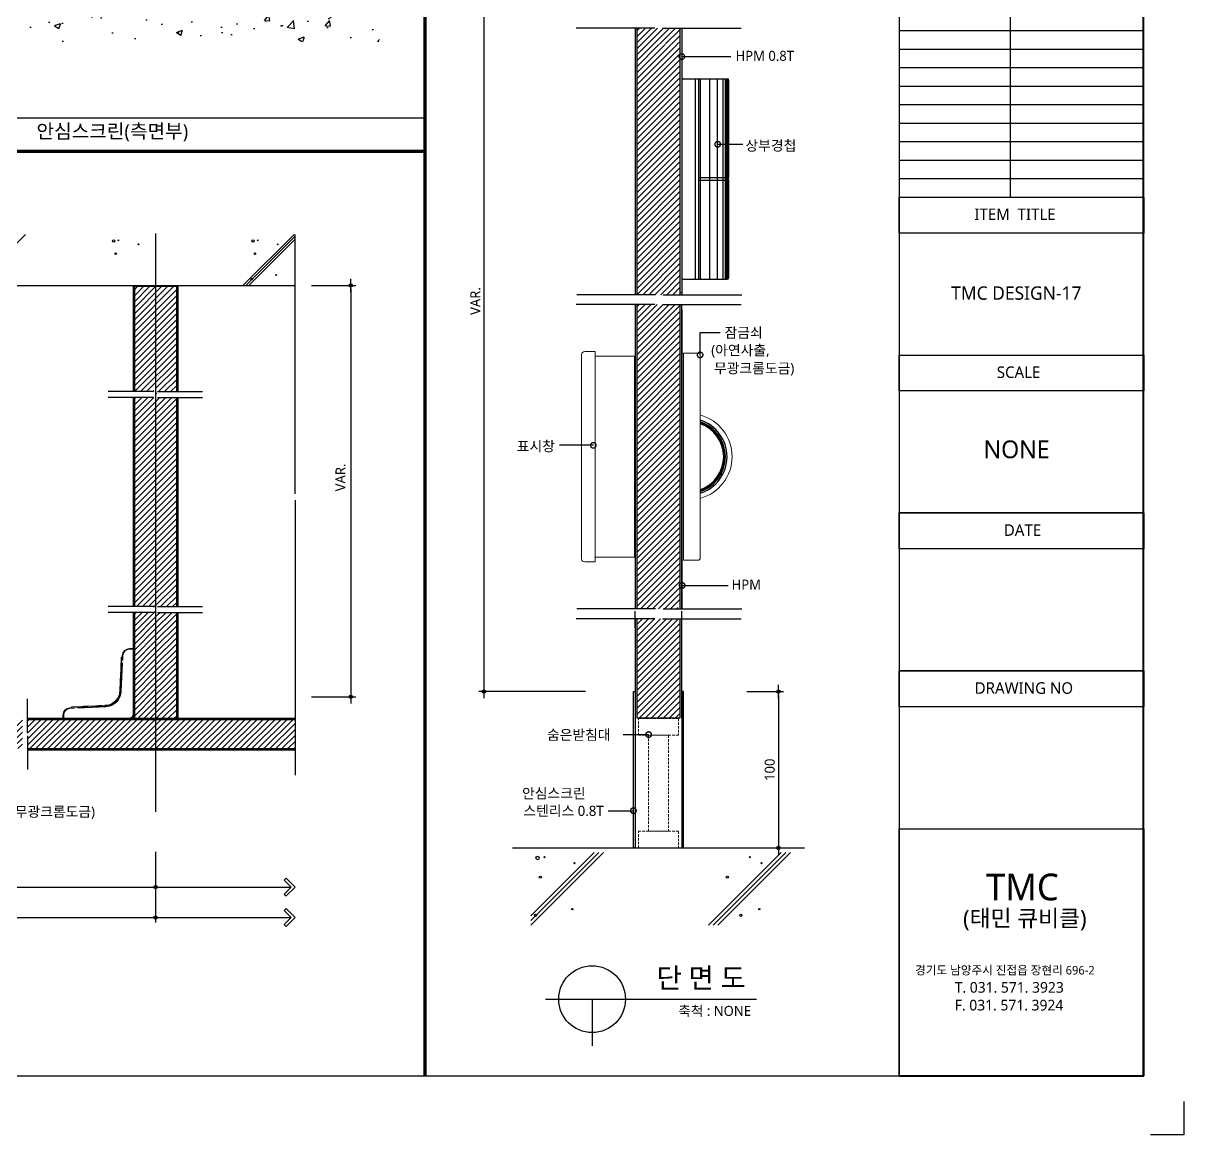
# Model space of a CAD drawing. Extents: x -256 to 8104, y -176 to 5714.
# Drawn here: x 4629 to 8104, y -176 to 3153 of the extents above; entities that cross this region are included whole.
import ezdxf
from ezdxf.enums import TextEntityAlignment as Align

# ---------------------------------------------------------------- set-up
doc = ezdxf.new("R2010")
doc.units = 0
doc.header["$LTSCALE"] = 30
doc.linetypes.add('CEN', pattern=[62, 60, -1, 0, -1])
doc.linetypes.add('HIDDEN', pattern=[0.375, 0.25, -0.125])
doc.layers.get('0').update_dxf_attribs({"linetype": 'CONTINUOUS'})
doc.layers.get('DEFPOINTS').update_dxf_attribs({"linetype": 'CONTINUOUS'})
for name, color, linetype in [('C', 2, 'CONTINUOUS'), ('curior-0Line', 252, 'CONTINUOUS'), ('DIM', 7, 'CONTINUOUS'), ('HAT', 8, 'CONTINUOUS'), ('HID', 9, 'HIDDEN'), ('TIT', 3, 'CONTINUOUS'), ('경첩', 4, 'CONTINUOUS'), ('문자', 3, 'CONTINUOUS'), ('부자재', 4, 'CONTINUOUS'), ('잠금쇠(회전형)', 4, 'CONTINUOUS'), ('중심선', 1, 'CEN'), ('치수', 1, 'CONTINUOUS'), ('판넬', 2, 'CONTINUOUS'), ('해치', 8, 'CONTINUOUS')]:
    doc.layers.add(name, color=color, linetype=linetype)
doc.styles.add('돋움', font='malgun.ttf')
doc.dimstyles.new('10', dxfattribs={"dimscale": 10, "dimtxt": 3, "dimasz": 1, "dimexe": 1.5, "dimexo": 2, "dimgap": 1, "dimtad": 1, "dimdec": 0, "dimlunit": 6, "dimtxsty": '돋움', "dimblk": 'DIMDOT', "dimcen": -1, "dimdle": 1.5, "dimclrt": 3, "dimazin": 3, "dimtfac": 1, "dimtdec": 0, "dimtix": 1, "dimtmove": 2, "dimatfit": 3, "dimldrblk": 'DIMDOT', "dimarcsym": 0})
pattern_1 = [(45, (159867.086, -48.667), (-8.980256, 8.980256), [])]
pattern_2 = [(45, (159806.501, 43.407), (-8.980256, 8.980256), [])]

# ---------------------------------------------------------------- blocks, each defined once
blk = doc.blocks.new('DIMDOT')
at = {"linetype": 'Continuous'}
blk.add_line((-2, 0), (2, 0), dxfattribs=at)
for radius in [0.5, 0.25]:
    blk.add_circle((0, 0), radius, dxfattribs=at)
blk = doc.blocks.new('*D466')
at = {"layer": 'DEFPOINTS', "color": 0}
for p in [(174520.9, 3617.4), (174196.8, 1278.5), (174520.9, 1278.5)]:
    blk.add_point(p, dxfattribs=at)
at = {"layer": 'DIM', "color": 0, "lineweight": -2, "ltscale": 10}
for p, q in [((174500.9, 3617.4), (174181.8, 3617.4)), ((174196.8, 3607.4), (174196.8, 1288.5)), ((174500.9, 1278.5), (174181.8, 1278.5))]:
    blk.add_line(p, q, dxfattribs=at)
at = {"layer": 'DIM', "color": 0, "lineweight": -2, "xscale": 10, "yscale": 10, "zscale": 10}
for p, rotation in [((174196.8, 3617.4), 90), ((174196.8, 1278.5), 270)]:
    blk.add_blockref('DIMDOT', p, dxfattribs=dict(at, rotation=rotation))
at = {"layer": 'DIM', "color": 3, "insert": (174171.6, 2448), "char_height": 30, "attachment_point": 5, "rotation": 90, "style": '돋움'}
blk.add_mtext('VAR.', dxfattribs=at)
blk = doc.blocks.new('A$C13EB2441')
for p, q in [((0.837, 7.375), (0.837, 14.115)), ((0.837, 6.74), (0.837, 0))]:
    blk.add_line(p, q)
blk = doc.blocks.new('_DOTSMALL')
at = {"color": 0, "linetype": 'ByBlock', "const_width": 0.5}
blk.add_lwpolyline([(-0.0625, 0, 1), (0.0625, 0, 1)], format="xyb", close=True, dxfattribs=at)
blk = doc.blocks.new('A$C63EC304E')
at = {"layer": '치수', "color": 1, "xscale": 2.5, "yscale": 2.5, "zscale": 2.5, "rotation": 234.3098741996962}
blk.add_blockref('_DOTSMALL', (0.31, 0.31), dxfattribs=at)
blk = doc.blocks.new('A$C2BC9653E')
at = {"layer": '치수', "xscale": 0.3333333333333333, "yscale": 0.3333333333333333, "zscale": 0.3333333333333333}
blk.add_blockref('A$C63EC304E', (0, 0), dxfattribs=at)
blk = doc.blocks.new('A$C7FC71301')
at = {"layer": '치수', "rotation": 180}
blk.add_blockref('A$C2BC9653E', (0.208, 0.208), dxfattribs=at)
blk = doc.blocks.new('A$C4A20372B')
at = {"layer": '치수'}
blk.add_blockref('A$C7FC71301', (0, 0), dxfattribs=at)
blk = doc.blocks.new('A$C566469F5')
at = {"layer": '치수'}
blk.add_blockref('A$C4A20372B', (0, 0), dxfattribs=at)
blk = doc.blocks.new('A$C7E317CD4')
at = {"layer": '해치', "xscale": 2, "yscale": 2, "zscale": 2}
blk.add_blockref('A$C566469F5', (0, 0), dxfattribs=at)
blk = doc.blocks.new('A$C601D7F27')
at = {"layer": '치수'}
blk.add_blockref('A$C7E317CD4', (0, 0), dxfattribs=at)
blk = doc.blocks.new('A$C38802C08')
at = {"layer": '치수'}
blk.add_blockref('A$C601D7F27', (0, 0), dxfattribs=at)
blk = doc.blocks.new('*D467')
at = {"layer": 'DEFPOINTS', "color": 0}
for p in [(174964.4, 1278.5), (174964.4, 810.2), (175078.7, 810.2)]:
    blk.add_point(p, dxfattribs=at)
at = {"layer": 'DIM', "color": 0, "lineweight": -2, "ltscale": 10}
for p, q in [((174984.4, 1278.5), (175093.7, 1278.5)), ((175078.7, 1268.5), (175078.7, 820.2)), ((174984.4, 810.2), (175093.7, 810.2))]:
    blk.add_line(p, q, dxfattribs=at)
at = {"layer": 'DIM', "color": 0, "lineweight": -2, "xscale": 10, "yscale": 10, "zscale": 10}
for p, rotation in [((175078.7, 1278.5), 90), ((175078.7, 810.2), 270)]:
    blk.add_blockref('DIMDOT', p, dxfattribs=dict(at, rotation=rotation))
at = {"layer": 'DIM', "color": 3, "insert": (175053.1, 1044.4), "char_height": 30, "attachment_point": 5, "rotation": 90, "style": '돋움'}
blk.add_mtext('100', dxfattribs=at)
blk = doc.blocks.new('*D472')
at = {"layer": 'DEFPOINTS', "color": 0}
for p in [(168459.9, 818.9), (173213.8, 818.9), (173213.8, 601.8)]:
    blk.add_point(p, dxfattribs=at)
at = {"layer": 'DIM', "color": 0, "lineweight": -2, "ltscale": 10}
for p, q in [((168459.9, 798.9), (168459.9, 586.8)), ((173213.8, 798.9), (173213.8, 586.8)), ((168469.9, 601.8), (173203.8, 601.8))]:
    blk.add_line(p, q, dxfattribs=at)
at = {"layer": 'DIM', "color": 0, "lineweight": -2, "xscale": 10, "yscale": 10, "zscale": 10, "rotation": 180}
blk.add_blockref('DIMDOT', (168459.9, 601.8), dxfattribs=at)
at = {"layer": 'DIM', "color": 0, "lineweight": -2, "xscale": 10, "yscale": 10, "zscale": 10}
blk.add_blockref('DIMDOT', (173213.8, 601.8), dxfattribs=at)
at = {"layer": 'DIM', "color": 3, "insert": (170836.9, 631.4), "char_height": 30, "attachment_point": 5, "style": '돋움'}
blk.add_mtext('설계치수', dxfattribs=at)
blk = doc.blocks.new('*D473')
at = {"layer": 'DEFPOINTS', "color": 0}
for p in [(172063, 818.9), (173213.8, 818.9), (173213.8, 693.2)]:
    blk.add_point(p, dxfattribs=at)
at = {"layer": 'DIM', "color": 0, "lineweight": -2, "ltscale": 10}
for p, q in [((172063, 798.9), (172063, 678.2)), ((173213.8, 798.9), (173213.8, 678.2)), ((172073, 693.2), (173203.8, 693.2))]:
    blk.add_line(p, q, dxfattribs=at)
at = {"layer": 'DIM', "color": 0, "lineweight": -2, "xscale": 10, "yscale": 10, "zscale": 10, "rotation": 180}
blk.add_blockref('DIMDOT', (172063, 693.2), dxfattribs=at)
at = {"layer": 'DIM', "color": 0, "lineweight": -2, "xscale": 10, "yscale": 10, "zscale": 10}
blk.add_blockref('DIMDOT', (173213.8, 693.2), dxfattribs=at)
at = {"layer": 'DIM', "color": 3, "insert": (172638.4, 722.9), "char_height": 30, "attachment_point": 5, "style": '돋움'}
blk.add_mtext('설계치수', dxfattribs=at)
blk = doc.blocks.new('*D475')
at = {"layer": 'DEFPOINTS', "color": 0}
for p in [(173660.6, 2494.6), (173660.6, 1263.2), (173798.5, 1263.2)]:
    blk.add_point(p, dxfattribs=at)
at = {"layer": 'DIM', "color": 0, "lineweight": -2, "ltscale": 10}
for p, q in [((173680.6, 2494.6), (173813.5, 2494.6)), ((173798.5, 2484.6), (173798.5, 1273.2)), ((173680.6, 1263.2), (173813.5, 1263.2))]:
    blk.add_line(p, q, dxfattribs=at)
at = {"layer": 'DIM', "color": 0, "lineweight": -2, "xscale": 10, "yscale": 10, "zscale": 10}
for p, rotation in [((173798.5, 2494.6), 90), ((173798.5, 1263.2), 270)]:
    blk.add_blockref('DIMDOT', p, dxfattribs=dict(at, rotation=rotation))
at = {"layer": 'DIM', "color": 3, "insert": (173767.7, 1919.8), "char_height": 30, "attachment_point": 5, "rotation": 90, "style": '돋움'}
blk.add_mtext('VAR.', dxfattribs=at)
blk = doc.blocks.new('A$C06B31977')
for p, q in [((1.26, 11.06), (1.26, 21.17)), ((1.26, 10.11), (1.26, 0))]:
    blk.add_line(p, q)
blk = doc.blocks.new('DESIGN-17', base_point=(168188.6, 127.1))
at = {"layer": 'HAT'}
h = blk.add_hatch(dxfattribs=at)
h.set_pattern_fill('ANSI31', color=256, scale=4, style=0)
h.set_pattern_definition(pattern_1)
edge = h.paths.add_edge_path()
edge.add_line((174784.7, 3216.7), (174725.3, 3216.7))
edge.add_arc((174723.2, 3216.7), 2.08, -54.3099, 0, ccw=False)
edge.add_arc((174723.2, 3216.7), 2.08, 125.6901, 305.6901, ccw=False)
edge.add_arc((174723.2, 3216.7), 2.08, 0, 125.6901, ccw=False)
edge.add_line((174725.3, 3216.7), (174784.7, 3216.7))
edge.add_line((174784.7, 3216.7), (174784.7, 3265.4))
edge.add_line((174784.7, 3265.4), (174774.4, 3265.4))
edge.add_spline(control_points=[(174771.6, 3257.6), (174772.6, 3260.3), (174773.5, 3262.9), (174774.4, 3265.4)], knot_values=[0, 0, 0, 0, 0.152076, 0.152076, 0.152076, 0.152076], degree=3, periodic=0)
edge.add_line((174774.4, 3265.4), (174719.7, 3265.4))
edge.add_line((174719.7, 3265.4), (174719.7, 2466.9))
edge.add_line((174719.7, 2466.9), (174776.4, 2466.9))
edge.add_spline(control_points=[(174776.4, 2466.9), (174779.6, 2475.7), (174782.6, 2483.5), (174784.7, 2487.3)], knot_values=[0.152076, 0.152076, 0.152076, 0.152076, 0.673721, 0.673721, 0.673721, 0.673721], degree=3, periodic=0)
edge.add_spline(control_points=[(174787.1, 2466.9), (174787.6, 2476.9), (174788.7, 2492.3), (174785.8, 2489.3), (174784.7, 2487.3)], knot_values=[0.673721, 0.673721, 0.673721, 0.673721, 1.332503, 1.60798, 1.60798, 1.60798, 1.60798], degree=3, periodic=0)
edge.add_line((174784.7, 2487.3), (174784.7, 3216.7))
h.paths.add_polyline_path([(174719.7, 3265.4), (174654.7, 3265.4), (174654.7, 2466.9), (174719.7, 2466.9)])
h = blk.add_hatch(dxfattribs=at)
h.set_pattern_fill('ANSI31', color=256, scale=4, style=0)
h.set_pattern_definition(pattern_1)
h.paths.add_polyline_path([(174719.7, 1981.4), (174654.7, 1981.4), (174654.7, 1525.9), (174719.7, 1525.9), (174719.7, 1635.3, -0.567825), (174719.7, 1638.9)])
h.paths.add_polyline_path([(174784.7, 1981.4), (174719.7, 1981.4), (174719.7, 1638.9, -0.582142), (174722.8, 1637.1), (174784.7, 1637.1)])
edge = h.paths.add_edge_path()
edge.add_line((174784.7, 1637.1), (174722.8, 1637.1))
edge.add_arc((174720.8, 1637.1), 2.08, -54.3099, 0, ccw=False)
edge.add_arc((174720.8, 1637.1), 2.08, 239.178, 305.6901, ccw=False)
edge.add_line((174719.7, 1635.3), (174719.7, 1525.9))
edge.add_line((174719.7, 1525.9), (174776.4, 1525.9))
edge.add_spline(control_points=[(174776.4, 1525.9), (174779.6, 1534.6), (174782.6, 1542.4), (174784.7, 1546.2)], knot_values=[0.152076, 0.152076, 0.152076, 0.152076, 0.673721, 0.673721, 0.673721, 0.673721], degree=3, periodic=0)
edge.add_line((174784.7, 1546.2), (174784.7, 1637.1))
h.paths.add_polyline_path([(174719.7, 2437.9), (174654.7, 2437.9), (174654.7, 1981.4), (174719.7, 1981.4)])
edge = h.paths.add_edge_path()
edge.add_line((174784.7, 2437.9), (174774.4, 2437.9))
edge.add_spline(control_points=[(174771.6, 2430.1), (174772.6, 2432.7), (174773.5, 2435.4), (174774.4, 2437.9)], knot_values=[0, 0, 0, 0, 0.152076, 0.152076, 0.152076, 0.152076], degree=3, periodic=0)
edge.add_line((174774.4, 2437.9), (174719.7, 2437.9))
edge.add_line((174719.7, 2437.9), (174719.7, 1981.4))
edge.add_line((174719.7, 1981.4), (174784.7, 1981.4))
edge.add_line((174784.7, 1981.4), (174784.7, 2437.9))
at = {"layer": 'HAT', "transparency": 33554687}
h = blk.add_hatch(dxfattribs=at)
h.set_pattern_fill('ANSI31', color=256, scale=4, style=0)
h.set_pattern_definition(pattern_1)
h.paths.add_polyline_path([(174709.1, 1496.8), (174654.7, 1496.8), (174654.7, 1200.1), (174719.7, 1200.1), (174719.7, 1496.8)])
h.paths.add_polyline_path([(174784.7, 1496.8), (174731.3, 1496.8), (174719.7, 1496.8), (174719.7, 1200.1), (174784.7, 1200.1)])
at = {"layer": '해치'}
h = blk.add_hatch(dxfattribs=at)
h.set_pattern_fill('AR-CONC', color=256, style=0)
h.set_pattern_definition([(50, (171405.25, 1791.32), (182.185, -15.939), [19.05, -209.55]), (355, (171405.25, 1791.32), (-35.243, 191.057), [15.24, -167.64]), (100.451, (171420.43, 1790), (146.943, 175.117), [16.19, -178.09]), (46.184, (171405.25, 1842.12), (271.079, -42.042), [28.575, -314.325]), (96.636, (171427.84, 1838.62), (237.404, 247.426), [24.285, -267.135]), (351.184, (171405.25, 1842.12), (237.405, 247.425), [22.86, -251.46]), (21, (171430.65, 1829.42), (151.615, -102.2655), [19.05, -209.55]), (326, (171430.65, 1829.42), (61.802, 184.188), [15.24, -167.64]), (71.4514, (171443.29, 1820.9), (213.416, 81.923), [16.19, -178.09]), (37.5, (171405.25, 1791.32), (3.0886, 84.555), [0, -165.608, 0, -170.18, 0, -168.275]), (7.5, (171405.25, 1791.32), (66.8197, 100.1806), [0, -97.028, 0, -161.798, 0, -64.135]), (327.5, (171348.61, 1791.32), (135.5906, -5.7287), [0, -63.5, 0, -198.12, 0, -262.89]), (317.5, (171323.21, 1791.32), (148.129, 25.4265), [0, -82.55, 0, -131.572, 0, -186.69])])
h.paths.add_polyline_path([(173884.8, 3225.1), (173884.8, 3328.1), (172834.6, 3328.1), (172834.6, 3225.1)])
h = blk.add_hatch(dxfattribs=at)
h.set_pattern_fill('ANSI31', color=256, scale=4, style=0)
h.set_pattern_definition([(45, (-103096.579, -55953.205), (-8.9802561, 8.9802561), [])])
edge = h.paths.add_edge_path()
edge.add_line((173213.8, 2491.2), (173151.4, 2491.2))
edge.add_line((173151.4, 2491.2), (173150.5, 2490.3))
edge.add_line((173150.5, 2490.3), (173150.5, 2389.9))
edge.add_line((173150.5, 2389.9), (173193.3, 2389.9))
edge.add_line((173193.3, 2389.9), (173193.3, 2348.4))
edge.add_line((173193.3, 2348.4), (173150.5, 2348.4))
edge.add_line((173150.5, 2348.4), (173150.5, 2176.7))
edge.add_line((173150.5, 2176.7), (173207.1, 2176.7))
edge.add_spline(control_points=[(173207.1, 2176.7), (173209.8, 2184.3), (173215.9, 2199.7), (173212, 2168.8), (173213.5, 2166.3), (173213.8, 2166.3)], knot_values=[0.456227, 0.456227, 0.456227, 0.456227, 2.847595, 6.178025, 6.737145, 6.737145, 6.737145, 6.737145], degree=3, periodic=0)
edge.add_spline(control_points=[(173213.5, 2166.5), (173213.6, 2169.5), (173213.6, 2172.2), (173213.1, 2172.6), (173213, 2172.6)], knot_values=[0.891967, 0.891967, 0.891967, 0.891967, 1.280656, 1.337888, 1.337888, 1.337888, 1.337888], degree=3, periodic=0)
edge.add_line((173213.8, 2166.3), (173213.8, 2491.2))
edge = h.paths.add_edge_path()
edge.add_line((173277.2, 2491.2), (173213.8, 2491.2))
edge.add_line((173213.8, 2491.2), (173213.8, 2166.3))
edge.add_spline(control_points=[(173213.8, 2166.3), (173215, 2166), (173217.2, 2170.4), (173219.9, 2176.7)], knot_values=[6.737145, 6.737145, 6.737145, 6.737145, 8.913909, 8.913909, 8.913909, 8.913909], degree=3, periodic=0)
edge.add_spline(control_points=[(173219.9, 2176.7), (173221.9, 2181.5), (173224.2, 2187.5), (173226.6, 2193.4)], knot_values=[8.913909, 8.913909, 8.913909, 8.913909, 10.573873, 10.573873, 10.573873, 10.573873], degree=3, periodic=0)
edge.add_line((173219.9, 2176.7), (173277.2, 2176.7))
edge.add_line((173277.2, 2176.7), (173277.2, 2348.4))
edge.add_line((173277.2, 2348.4), (173234.3, 2348.4))
edge.add_line((173234.3, 2348.4), (173234.3, 2389.9))
edge.add_line((173234.3, 2389.9), (173277.2, 2389.9))
edge.add_line((173277.2, 2389.9), (173277.2, 2491.2))
h.paths.add_polyline_path([(173277.2, 2389.9), (173234.3, 2389.9), (173234.3, 2348.4), (173277.2, 2348.4)], flags=16)
h.paths.add_polyline_path([(173193.3, 2389.9), (173150.5, 2389.9), (173150.5, 2348.4), (173193.3, 2348.4)], flags=16)
h = blk.add_hatch(dxfattribs=at)
h.set_pattern_fill('ANSI31', color=256, scale=4, style=0)
h.set_pattern_definition([(45, (173213.825, 1846.244), (-8.98026, 8.98026), [])])
h.paths.add_polyline_path([(173277.2, 2159.6), (173150.5, 2159.6), (173150.5, 1532.9), (173277.2, 1532.9)])
at = {"layer": '해치', "transparency": 33554687}
h = blk.add_hatch(dxfattribs=at)
h.set_pattern_fill('ANSI31', color=256, scale=4)
h.set_pattern_definition(pattern_2)
edge = h.paths.add_edge_path()
edge.add_spline(control_points=[(173213.8, 1505.3), (173213.5, 1505.4), (173212.4, 1507.1), (173213.3, 1517), (173213.5, 1522.7)], knot_values=[1.337888, 1.337888, 1.337888, 1.337888, 1.524261, 2.245715, 2.245715, 2.245715, 2.245715], degree=3, periodic=0)
edge.add_spline(control_points=[(173213.8, 1522.5), (173213.5, 1522.5), (173212, 1525), (173215.9, 1555.9), (173209.8, 1540.5), (173207.1, 1532.9)], knot_values=[0.152076, 0.152076, 0.152076, 0.152076, 0.338449, 1.448592, 2.245715, 2.245715, 2.245715, 2.245715], degree=3, periodic=0)
edge.add_spline(control_points=[(173213.5, 1522.7), (173213.6, 1525.7), (173213.6, 1528.4), (173213.1, 1528.8), (173213, 1528.8)], knot_values=[0.891967, 0.891967, 0.891967, 0.891967, 1.280656, 1.337888, 1.337888, 1.337888, 1.337888], degree=3, periodic=0)
edge.add_spline(control_points=[(173213, 1528.8), (173212, 1528.9), (173209.6, 1522.9), (173207.1, 1515.8)], knot_values=[0.152076, 0.152076, 0.152076, 0.152076, 0.891967, 0.891967, 0.891967, 0.891967], degree=3, periodic=0)
edge.add_spline(control_points=[(173205.4, 1511.3), (173206, 1512.8), (173206.5, 1514.3), (173207.1, 1515.8)], knot_values=[0, 0, 0, 0, 0.152076, 0.152076, 0.152076, 0.152076], degree=3, periodic=0)
edge.add_line((173207.1, 1515.8), (173150.5, 1515.8))
edge.add_line((173150.5, 1515.8), (173150.5, 1343.3))
edge.add_line((173150.5, 1343.3), (173195.2, 1343.3))
edge.add_line((173195.2, 1343.3), (173195.2, 1301.8))
edge.add_line((173195.2, 1301.8), (173150.5, 1301.8))
edge.add_line((173150.5, 1301.8), (173150.5, 1197.6))
edge.add_line((173150.5, 1197.6), (173213.8, 1197.6))
edge.add_line((173213.8, 1197.6), (173213.8, 1505.3))
h.paths.add_polyline_path([(173277.2, 1343.3), (173232.4, 1343.3), (173232.4, 1301.8), (173277.2, 1301.8)])
h.paths.add_polyline_path([(173195.2, 1343.3), (173150.5, 1343.3), (173150.5, 1301.8), (173195.2, 1301.8)], flags=16)
h = blk.add_hatch(dxfattribs=at)
h.set_pattern_fill('ANSI31', color=256, scale=4)
h.set_pattern_definition(pattern_2)
h.paths.add_polyline_path([(173277.2, 1454.8), (173213.8, 1454.8), (173213.8, 1197.6), (173277.2, 1197.6), (173277.2, 1301.8), (173232.4, 1301.8), (173232.4, 1343.3), (173277.2, 1343.3)])
edge = h.paths.add_edge_path()
edge.add_line((173277.2, 1515.8), (173219.9, 1515.8))
edge.add_spline(control_points=[(173219.9, 1515.8), (173217.2, 1509.5), (173215, 1505.1), (173213.8, 1505.3)], knot_values=[2.245715, 2.245715, 2.245715, 2.245715, 2.971303, 2.971303, 2.971303, 2.971303], degree=3, periodic=0)
edge.add_line((173213.8, 1505.3), (173213.8, 1454.8))
edge.add_line((173213.8, 1454.8), (173277.2, 1454.8))
edge.add_line((173277.2, 1454.8), (173277.2, 1515.8))
h = blk.add_hatch(dxfattribs=at)
h.set_pattern_fill('ANSI31', color=256, scale=4, style=0)
h.set_pattern_definition(pattern_2)
h.paths.add_polyline_path([(172829.9, 1145.9), (172829.9, 1155.5), (172829.9, 1194.2), (173213.8, 1194.2), (173213.8, 1107.6), (172829.9, 1107.6)])
edge = h.paths.add_edge_path()
edge.add_line((172815.3, 1145.9), (172815.3, 1155.5))
edge.add_line((172815.3, 1155.5), (172815.3, 1194.2))
edge.add_line((172815.3, 1194.2), (172182.8, 1194.2))
edge.add_line((172182.8, 1194.2), (172182.8, 1153))
edge.add_arc((172182.8, 1150.9), 2.08, -35.6901, 90, ccw=False)
edge.add_arc((172182.8, 1150.9), 2.08, 270, 324.3099, ccw=False)
edge.add_line((172182.8, 1148.8), (172182.8, 1107.6))
edge.add_line((172182.8, 1107.6), (172815.3, 1107.6))
edge.add_line((172815.3, 1107.6), (172815.3, 1145.9))
h.paths.add_polyline_path([(172058, 1194.2), (172058, 1107.6), (172182.8, 1107.6), (172182.8, 1148.8, -0.610943), (172181.1, 1152.1, -0.241509), (172182.8, 1153), (172182.8, 1194.2)])
h.paths.add_polyline_path([(173631.5, 1194.2), (173213.8, 1194.2), (173213.8, 1107.6), (173631.5, 1107.6)])
at = {"color": 8}
blk.add_line((172635.3, 2996.3), (174020.5, 2996.3), dxfattribs=at)
for p, q in [((173631.5, 1870.9), (173631.5, 2647.7)), ((168459.9, 2494.6), (173631.5, 2494.6)), ((173207.2, 2176.7), (173072.4, 2176.7)), ((173219.9, 2176.7), (173354.7, 2176.7)), ((173631.5, 1851.9), (173631.5, 1028.6)), ((173207.2, 1532.9), (173072.4, 1532.9)), ((173219.9, 1532.9), (173354.7, 1532.9)), ((174282.5, 810.2), (175156.8, 810.2))]:
    blk.add_line(p, q)
at = {"color": 2}
for p, q in [((176292.7, 51.3), (176292.7, -48.7)), ((176292.7, 51.3), (176292.7, -48.7)), ((176292.7, 51.3), (176292.7, -48.7)), ((176292.7, -48.7), (176192.7, -48.7)), ((176292.7, -48.7), (176192.7, -48.7)), ((176292.7, -48.7), (176192.7, -48.7))]:
    blk.add_line(p, q, dxfattribs=at)
for points in [[(168187.9, 5665.5), (175440.2, 5665.5), (175440.2, 127.2), (168187.9, 127.2)], [(168187.9, 5665.5), (175440.2, 5665.5), (175440.2, 127.2), (168187.9, 127.2)], [(168187.9, 5665.5), (176169.8, 5665.5), (176169.8, 127.2), (168187.9, 127.2)], [(174644.7, 1278.5), (174649.7, 1278.5), (174649.7, 810.2), (174644.7, 810.2)], [(174794.7, 1278.5), (174789.7, 1278.5), (174789.7, 810.2), (174794.7, 810.2)]]:
    blk.add_lwpolyline(points, close=True, dxfattribs=at)
at = {"color": 8, "const_width": 10}
for points in [[(174020.5, 127.2), (174020.5, 5665.5)], [(168236, 2896.3), (174020.5, 2896.3)]]:
    blk.add_lwpolyline(points, dxfattribs=at)
at = {"layer": 'C'}
for p, q in [((174654.7, 3265.4), (174654.7, 2466.9)), ((174784.7, 2466.9), (174784.7, 3265.4)), ((174654.7, 2437.9), (174654.7, 1525.9)), ((174784.7, 1525.9), (174784.7, 2437.9)), ((174654.7, 1496.8), (174654.7, 1200.1)), ((174784.7, 1200.1), (174784.7, 1496.8)), ((173631.5, 1194.2), (172829.9, 1194.2)), ((174654.7, 1200.1), (174784.7, 1200.1)), ((172829.9, 1107.6), (173631.5, 1107.6))]:
    blk.add_line(p, q, dxfattribs=at)
at = {"layer": 'curior-0Line'}
for p, q in [((175440.2, 5665.5), (175440.2, 127.9)), ((175772.8, 3313), (175772.8, 2759.3)), ((175440.6, 3257.7), (176172.7, 3257.7)), ((175440.6, 3202.3), (176172.7, 3202.3)), ((175440.6, 3146.9), (176172.7, 3146.9)), ((175440.6, 3091.5), (176172.7, 3091.5)), ((175440.6, 3036.2), (176172.7, 3036.2)), ((175440.6, 2980.8), (176172.7, 2980.8)), ((175440.6, 2925.4), (176172.7, 2925.4)), ((175440.6, 2870), (176172.7, 2870)), ((175440.6, 2814.7), (176172.7, 2814.7)), ((175440.6, 2759.3), (176172.7, 2759.3))]:
    blk.add_line(p, q, dxfattribs=at)
for points in [[(176172.7, 5665.5), (175440.2, 5665.5), (175440.2, 127.2), (176172.7, 127.2)], [(175440.6, 2759.3), (176172.7, 2759.3), (176172.7, 2651.6), (175440.6, 2651.6)], [(175440.6, 2286.4), (176172.7, 2286.4), (176172.7, 2178.7), (175440.6, 2178.7)], [(175440.6, 1340.6), (176172.7, 1340.6), (176172.7, 1813.5), (175440.6, 1813.5)], [(175440.6, 1813.5), (176172.7, 1813.5), (176172.7, 1705.8), (175440.6, 1705.8)], [(175440.6, 867.7), (176172.7, 867.7), (176172.7, 1340.6), (175440.6, 1340.6)], [(175440.6, 1340.6), (176172.7, 1340.6), (176172.7, 1232.9), (175440.6, 1232.9)], [(176172.7, 127.9), (175440.9, 127.9), (175440.9, 867.7), (176172.7, 867.7)]]:
    blk.add_lwpolyline(points, close=True, dxfattribs=at)
at = {"layer": 'DIM', "ltscale": 10}
for p, q in [((173599, 714.3), (173604.8, 720)), ((173620.1, 693.2), (173599, 714.3)), ((173631.5, 693.2), (173604.8, 720)), ((173213.8, 693.2), (173620.1, 693.2)), ((173620.1, 693.2), (173599, 672.1)), ((173599, 672.1), (173604.8, 666.4)), ((173631.5, 693.2), (173604.8, 666.4)), ((173599, 622.8), (173604.8, 628.5)), ((173631.5, 601.8), (173604.8, 628.5)), ((173213.8, 601.8), (173620.1, 601.8)), ((173620.1, 601.8), (173599, 622.8)), ((173620.1, 601.8), (173599, 580.7)), ((173631.5, 601.8), (173604.8, 575)), ((173599, 580.7), (173604.8, 575))]:
    blk.add_line(p, q, dxfattribs=at)
at = {"layer": 'HAT'}
for radius, start, end in [(114.6, 287.404, 72.596), (109.6, 288.2251, 71.7749), (106.6, 288.7568, 71.2432), (104.6, 289.1292, 70.8708)]:
    blk.add_arc((174810.4, 1981.9), radius, start, end, dxfattribs=at)
at = {"layer": 'HID', "lineweight": 15}
for points in [[(174659.7, 1197.6), (174779.7, 1197.6), (174779.7, 1147.6), (174659.7, 1147.6)], [(174689.7, 1147.6), (174749.7, 1147.6), (174749.7, 860.2), (174689.7, 860.2)], [(174659.7, 860.2), (174779.7, 860.2), (174779.7, 810.2), (174659.7, 810.2)]]:
    blk.add_lwpolyline(points, close=True, dxfattribs=at)
at = {"layer": 'TIT', "color": 7}
for p, q in [((174381, 357.6), (175013.7, 357.6)), ((174521.3, 357.6), (174521.3, 217.6))]:
    blk.add_line(p, q, dxfattribs=at)
blk.add_circle((174521, 357.6), 100, dxfattribs=at)
at = {"layer": '경첩', "color": 4, "linetype": 'Continuous', "lineweight": 15}
for p, q in [((173135.8, 1405.2), (173135.8, 1407.6)), ((173146.5, 1407.6), (173135.8, 1407.6)), ((173135.8, 1405.2), (173146.5, 1405.2)), ((173146.5, 1405.2), (173146.5, 1407.6)), ((173146.5, 1385.2), (173146.5, 1405.2)), ((173112.8, 1363.3), (173108.9, 1279.6)), ((173111.1, 1376.5), (173109.9, 1351.3)), ((173111.1, 1376.5), (173113.4, 1374.2)), ((173111.2, 1279.5), (173115.2, 1363.2)), ((173112.2, 1382), (173113.7, 1380.5)), ((173113.9, 1386.7), (173112.8, 1363.3)), ((173115.6, 1373), (173116.3, 1386.5)), ((173146.5, 1381.9), (173146.5, 1384.2)), ((173146.5, 1381.9), (173146.5, 1211.6)), ((173109, 1332.3), (173107.8, 1305.6)), ((173109, 1332.3), (173111.3, 1330.1)), ((173109.5, 1341.8), (173109.2, 1335.5)), ((173109.2, 1335.5), (173111.4, 1333.3)), ((173109.5, 1341.8), (173111.7, 1339.6)), ((173109.6, 1344.9), (173111.9, 1342.7)), ((173109.9, 1351.3), (173112.2, 1349)), ((173106.9, 1286.7), (173106.8, 1285.7)), ((173107, 1289.8), (173106.9, 1286.7)), ((173106.9, 1286.7), (173109.1, 1284.4)), ((173107.1, 1290.7), (173107, 1289.8)), ((173107, 1289.8), (173109.3, 1287.6)), ((173107.5, 1299.3), (173107.1, 1290.7)), ((173107.1, 1290.7), (173109.3, 1288.5)), ((173107.5, 1299.3), (173109.7, 1297.1)), ((173107.8, 1305.5), (173107.6, 1301.5)), ((173107.6, 1301.5), (173109.8, 1299.3)), ((173107.8, 1305.6), (173110, 1303.3)), ((173107.8, 1305.5), (173110, 1303.3)), ((173097.5, 1254.8), (173099.1, 1253.2)), ((173098.9, 1256.7), (173100.5, 1255.1)), ((173101.4, 1260.8), (173103.1, 1259.1)), ((173102.5, 1263), (173104.2, 1261.3)), ((173104, 1266.8), (173105.8, 1265)), ((173105.4, 1271.7), (173107.4, 1269.7)), ((173107.3, 1269.7), (173105.4, 1271.6)), ((173106.1, 1275.1), (173108.1, 1273.1)), ((173106.4, 1277.2), (173108.5, 1275.1)), ((173106.8, 1285.7), (173106.6, 1279.7)), ((173106.8, 1285.7), (173109.1, 1283.5)), ((172980.7, 1231.2), (172957.4, 1230.1)), ((172957.5, 1227.8), (172971, 1228.4)), ((172962, 1231.9), (172962.8, 1232.7)), ((172962, 1231.9), (172963.5, 1230.4)), ((172992.8, 1234.1), (172962.8, 1232.7)), ((173064.5, 1235.2), (172980.7, 1231.2)), ((172980.8, 1228.9), (173064.6, 1232.8)), ((172992.8, 1234.1), (172995, 1231.9)), ((172999.1, 1234.4), (173001.3, 1232.2)), ((173002.2, 1234.6), (173004.5, 1232.3)), ((173033.8, 1236), (173008.5, 1234.9)), ((173008.5, 1234.9), (173010.8, 1232.6)), ((173033.8, 1236), (173036, 1233.8)), ((173040.1, 1236.3), (173042.3, 1234.1)), ((173043.2, 1236.5), (173045.4, 1234.3)), ((173062.1, 1237.4), (173049.5, 1236.8)), ((173049.5, 1236.8), (173051.7, 1234.6)), ((173064.4, 1237.5), (173062.1, 1237.4)), ((173062.1, 1237.4), (173064.4, 1235.1)), ((173073.8, 1238.9), (173075.6, 1237.1)), ((173078.7, 1240.6), (173080.5, 1238.8)), ((173081, 1241.6), (173082.8, 1239.8)), ((173085.3, 1243.9), (173087, 1242.2)), ((173087.3, 1245.2), (173089, 1243.5)), ((172938.8, 1208.2), (172936.5, 1208.2)), ((172936.5, 1208.2), (172936.5, 1197.6)), ((172936.5, 1197.6), (172938.8, 1197.6)), ((172938.8, 1197.6), (172938.8, 1208.2)), ((172938.8, 1197.6), (172958.9, 1197.6)), ((172959.8, 1197.6), (172962.2, 1197.6)), ((173132.5, 1197.6), (172962.2, 1197.6))]:
    blk.add_line(p, q, dxfattribs=at)
at = {"layer": '경첩', "color": 4, "linetype": 'Continuous', "lineweight": 15, "flags": 128}
for points in [[(173111.3, 1381.2), (173111.3, 1380.2), (173111.2, 1379.1), (173111.2, 1377.8), (173111.1, 1376.5)], [(173111.3, 1381.2), (173111.5, 1381.4), (173111.7, 1381.6), (173111.8, 1381.7), (173111.9, 1381.8), (173112, 1381.9), (173112.1, 1382), (173112.1, 1382), (173112.2, 1382)], [(173112.8, 1363.3), (173112.9, 1363.3), (173113, 1363.3), (173113.2, 1363.3), (173113.5, 1363.3), (173113.9, 1363.3), (173114.3, 1363.3), (173114.7, 1363.2), (173115.2, 1363.2)], [(173116.3, 1386.5), (173115.8, 1386.6), (173115.4, 1386.6), (173115, 1386.6), (173114.6, 1386.6), (173114.3, 1386.6), (173114.1, 1386.6), (173114, 1386.6), (173113.9, 1386.7)], [(173109.9, 1351.3), (173109.9, 1350), (173109.8, 1348.8), (173109.8, 1347.8), (173109.7, 1346.8), (173109.7, 1346), (173109.7, 1345.4), (173109.6, 1345.1), (173109.6, 1344.9)], [(173107.6, 1301.5), (173107.6, 1300.8), (173107.5, 1300.1), (173107.5, 1299.3)], [(173107.8, 1305.6), (173107.8, 1305.6), (173107.8, 1305.5)], [(173105.4, 1271.7), (173105.4, 1271.7), (173105.4, 1271.7)], [(173106.4, 1277.2), (173106.2, 1275.7), (173106.1, 1275.1)], [(173108.9, 1279.6), (173108.9, 1279.6), (173109.1, 1279.6), (173109.3, 1279.6), (173109.6, 1279.5), (173109.9, 1279.5), (173110.3, 1279.5), (173110.8, 1279.5), (173111.2, 1279.5)], [(172957.5, 1227.8), (172957.5, 1228.2), (172957.5, 1228.7), (172957.4, 1229.1), (172957.4, 1229.4), (172957.4, 1229.7), (172957.4, 1229.9), (172957.4, 1230.1), (172957.4, 1230.1)], [(172980.7, 1231.2), (172980.7, 1231.2), (172980.7, 1231), (172980.7, 1230.8), (172980.8, 1230.5), (172980.8, 1230.2), (172980.8, 1229.8), (172980.8, 1229.3), (172980.8, 1228.9)], [(172999.1, 1234.4), (172999, 1234.4), (172998.6, 1234.4), (172998, 1234.4), (172997.2, 1234.3), (172996.3, 1234.3), (172995.2, 1234.2), (172994, 1234.2), (172992.8, 1234.1)], [(173008.5, 1234.9), (173007.5, 1234.8), (173006.4, 1234.7), (173005.4, 1234.7), (173004.5, 1234.7), (173003.7, 1234.6), (173003.1, 1234.6), (173002.6, 1234.6), (173002.3, 1234.6), (173002.2, 1234.6)], [(173040.1, 1236.3), (173039.9, 1236.3), (173039.6, 1236.3), (173039, 1236.3), (173038.2, 1236.2), (173037.3, 1236.2), (173036.2, 1236.2), (173035, 1236.1), (173033.8, 1236)], [(173049.5, 1236.8), (173048.3, 1236.7), (173047.1, 1236.7), (173046, 1236.6), (173045.1, 1236.6), (173044.3, 1236.5), (173043.7, 1236.5), (173043.3, 1236.5), (173043.2, 1236.5)], [(173064.5, 1235.2), (173064.5, 1235.1), (173064.5, 1235), (173064.5, 1234.8), (173064.5, 1234.5), (173064.5, 1234.1), (173064.5, 1233.7), (173064.6, 1233.3), (173064.6, 1232.8)]]:
    blk.add_lwpolyline(points, dxfattribs=at)
at = {"layer": '경첩', "color": 4, "linetype": 'Continuous', "lineweight": 15}
for centre, radius, start, end in [((173135.8, 1385.6), 21.9, 90, 177.3017), ((173135.8, 1385.6), 19.6, 90, 177.3017), ((173062.3, 1281.8), 46.7, 272.6983, 357.3017), ((173062.3, 1281.8), 49, 272.6983, 357.3017), ((173062.3, 1281.8), 44.3, 304.3849, 322.5608), ((173062.3, 1281.8), 44.3, 322.5612, 325.6145), ((173062.3, 1281.8), 44.3, 325.6151, 331.8264), ((173062.3, 1281.8), 44.3, 335.0052, 340.234), ((173062.3, 1281.8), 44.3, 340.234, 346.7569), ((173062.3, 1281.8), 44.3, 346.8377, 351.3944), ((173062.3, 1281.8), 44.3, 354.0912, 357.3017), ((172958.4, 1208.2), 21.9, 92.6983, 180), ((172958.4, 1208.2), 19.6, 92.6983, 180), ((173062.3, 1281.8), 44.3, 272.6983, 285), ((173062.3, 1281.8), 44.3, 284.9998, 291.7506), ((173062.3, 1281.8), 44.3, 294.9948, 301.2998), ((173062.3, 1281.7), 44.3, 301.2991, 304.3858), ((173132.5, 1211.6), 14, 270, 0)]:
    blk.add_arc(centre, radius, start, end, dxfattribs=at)
at = {"layer": '부자재'}
for p, q in [((174789.7, 3109.5), (174789.7, 2517.5)), ((174793.7, 3113.5), (174925.7, 3113.5)), ((174829.7, 3113.5), (174829.7, 2513.5)), ((174839.8, 3113.5), (174839.8, 2513.5)), ((174929.7, 3109.5), (174929.7, 2817.5)), ((174839.8, 2817.5), (174929.7, 2817.5)), ((174928.4, 2817.5), (174928.4, 2809.5)), ((174839.8, 2809.5), (174929.7, 2809.5)), ((174929.7, 2809.5), (174929.7, 2517.5)), ((174793.7, 2513.5), (174925.7, 2513.5))]:
    blk.add_line(p, q, dxfattribs=at)
for centre, start, end in [((174793.7, 3109.5), 90, 180), ((174925.7, 3109.5), 0, 90), ((174793.7, 2517.5), 180, 270), ((174925.7, 2517.5), 270, 0)]:
    blk.add_arc(centre, 4, start, end, dxfattribs=at)
at = {"layer": '잠금쇠(회전형)', "linetype": 'Continuous', "lineweight": 15}
for p, q in [((174498.8, 2296.9), (174529.7, 2296.9)), ((174529.7, 2296.9), (174529.7, 1666.9)), ((174488.8, 2287.8), (174488.8, 1675.9)), ((174647.8, 2282.6), (174529.7, 2282.6)), ((174647.8, 2282.6), (174647.8, 1681.1)), ((174649.7, 1683.9), (174649.7, 2279.8)), ((174789.7, 2286.9), (174789.7, 1671.9)), ((174794.7, 2291.9), (174837.7, 2291.9)), ((174794.7, 1671.9), (174794.7, 2291.9)), ((174844.7, 2284.9), (174844.7, 1678.9)), ((174903.5, 1865.4), (174903.5, 1865.4)), ((174647.8, 1681.1), (174529.7, 1681.1)), ((174837.7, 1671.9), (174794.7, 1671.9)), ((174529.7, 1666.9), (174498.8, 1666.9))]:
    blk.add_line(p, q, dxfattribs=at)
for centre, radius, start, end in [((174498.8, 2286.9), 10, 90, 174.5584), ((174646.7, 2279.8), 3, 0, 69.2996), ((174794.7, 2286.9), 5, 90, 180), ((174837.7, 2284.9), 7, 0, 90), ((174810.4, 1981.9), 129.6, 285.3368, 74.6632), ((174498.8, 1676.9), 10, 185.4416, 270), ((174646.7, 1683.9), 3, 290.7004, 0), ((174794.7, 1676.9), 5, 180, 270), ((174837.7, 1678.9), 7, 270, 0)]:
    blk.add_arc(centre, radius, start, end, dxfattribs=at)
at = {"layer": '중심선'}
blk.add_line((173213.8, 2650), (173213.8, 918.1), dxfattribs=at)
at = {"layer": '치수'}
for p, q in [((174788.7, 3180.1), (174936.8, 3180.1)), ((174896.2, 2917.5), (174972.7, 2917.5)), ((174844.4, 2286.8), (174844.4, 2353.7)), ((174844.4, 2353.7), (174904.7, 2353.7)), ((174524.7, 2016), (174423.3, 2016)), ((174789.7, 1596.4), (174928, 1596.4)), ((174614.3, 1149.6), (174690.3, 1149.6)), ((174568.7, 921.9), (174644.7, 921.9))]:
    blk.add_line(p, q, dxfattribs=at)
at = {"layer": '판넬', "color": 1}
for p, q in [((174649.7, 3265.4), (174649.7, 2466.9)), ((174649.7, 3233.2), (174649.7, 2513.2)), ((174789.7, 3265.4), (174789.7, 2466.9)), ((174789.7, 3233.2), (174789.7, 2513.2)), ((173146.5, 2494.6), (173146.5, 2176.7)), ((173281.2, 2176.7), (173281.2, 2494.6)), ((174649.7, 2437.9), (174649.7, 1525.9)), ((174789.7, 1525.9), (174789.7, 2437.9)), ((174789.7, 2423), (174789.7, 1525.9)), ((173146.5, 2159.6), (173146.5, 1843.9)), ((173281.2, 1843.9), (173281.2, 2159.6)), ((173146.5, 1843.9), (173146.5, 1532.9)), ((173281.2, 1532.9), (173281.2, 1843.9)), ((173146.5, 1515.8), (173146.5, 1197.6)), ((173281.2, 1197.6), (173281.2, 1515.8)), ((174649.7, 1469.8), (174649.7, 1519.2)), ((174649.7, 1496.8), (174649.7, 1200.1)), ((174789.7, 1469.8), (174789.7, 1519.2)), ((174789.7, 1200.1), (174789.7, 1496.8)), ((173631.5, 1197.6), (172829.9, 1197.6)), ((172829.9, 1104.2), (173631.5, 1104.2))]:
    blk.add_line(p, q, dxfattribs=at)
at = {"layer": '판넬'}
for p, q in [((173150.5, 2491.2), (173150.5, 2176.7)), ((173277.2, 2491.2), (173150.5, 2491.2)), ((173277.2, 2176.7), (173277.2, 2491.2)), ((173150.5, 2159.6), (173150.5, 1843.9)), ((173277.2, 1843.9), (173277.2, 2159.6)), ((173150.5, 1843.9), (173150.5, 1532.9)), ((173277.2, 1532.9), (173277.2, 1843.9)), ((173150.5, 1515.8), (173150.5, 1197.6)), ((173277.2, 1197.6), (173277.2, 1515.8))]:
    blk.add_line(p, q, dxfattribs=at)
at = {"layer": '해치'}
for p, q in [((174845.9, 2513.5), (174845.9, 3113.5)), ((174873.8, 2513.5), (174873.8, 3113.5)), ((174896.6, 2513.5), (174896.6, 3113.5)), ((174913.3, 2513.5), (174913.3, 3113.5)), ((174920.8, 2513.5), (174920.8, 3113.5)), ((174924.6, 2513.5), (174924.6, 3113.5)), ((174927.2, 2513.5), (174927.2, 3113.5)), ((174928.6, 2513.5), (174928.6, 3113.5)), ((174929.2, 2817.5), (174929.2, 3113.5)), ((174929.5, 2817.5), (174929.5, 3113.5)), ((174929.2, 2513.5), (174929.2, 2809.5)), ((174929.5, 2513.5), (174929.5, 2809.5)), ((172671.3, 2494.6), (172824.5, 2647.7)), ((173475.3, 2494.6), (173628.4, 2647.7)), ((173492.9, 2494.6), (173631.5, 2633.2)), ((174337.3, 606.6), (174527.5, 796.8)), ((174337.3, 578.7), (174555.3, 796.8)), ((174869.4, 578.7), (175087.4, 796.8)), ((174897.2, 578.7), (175115.2, 796.8))]:
    blk.add_line(p, q, dxfattribs=at)
at = {"layer": '해치', "color": 2}
for p, q in [((173484.1, 2494.6), (173631.5, 2642)), ((174337.3, 592.7), (174541.4, 796.8)), ((174883.3, 578.7), (175101.3, 796.8))]:
    blk.add_line(p, q, dxfattribs=at)
at = {"layer": '해치'}
for centre, radius in [((173088.6, 2628.1), 3.36), ((173102.5, 2629.7), 1.12), ((173162.5, 2617.8), 1.12), ((173505.7, 2628.1), 3.36), ((173519.6, 2629.7), 1.12), ((173579.6, 2617.8), 1.12), ((173094.2, 2589.8), 2.24), ((173511.3, 2589.8), 2.24), ((173501.7, 2513.7), 2.24), ((173575.1, 2526), 1.12), ((174357.7, 780.2), 5.04), ((174378.5, 782.6), 1.68), ((174468.5, 764.7), 1.68), ((174993.2, 782.6), 1.68), ((175028.4, 764.7), 1.68), ((174366.1, 722.7), 3.36), ((174926, 722.7), 3.36), ((174461.8, 627.1), 1.68), ((175021.7, 627.1), 1.68), ((174351.6, 608.6), 3.36), ((174966.3, 608.6), 3.36)]:
    blk.add_circle(centre, radius, dxfattribs=at)
at = {"rotation": 270}
for p, xscale, yscale, zscale in [((174473.2, 3294.7), 35, 35, 35), ((174473.2, 2467.2), 35, 35, 35), ((174475.2, 2496.2), 35, 35, 35), ((173072.4, 2176.3), 20, 20, 20), ((173072.4, 1532.5), 20, 20, 20), ((174473.2, 1526.1), 35, 35, 35), ((174475.2, 1555.2), 35, 35, 35)]:
    blk.add_blockref('A$C13EB2441', p, dxfattribs=dict(at, xscale=xscale, yscale=yscale, zscale=zscale))
at = {"xscale": 10, "yscale": 10, "zscale": 10}
blk.add_blockref('A$C06B31977', (172817.4, 1044.8), dxfattribs=at)
at = {"layer": '해치', "xscale": -20, "yscale": 20, "zscale": 20, "rotation": 180}
for p in [(174785.5, 3184.2), (174893, 2921.7), (174786.5, 1600.5)]:
    blk.add_blockref('A$C38802C08', p, dxfattribs=at)
at = {"layer": '해치', "yscale": 20, "zscale": 20}
for p, xscale in [((174848.6, 2282.6), -20), ((174528.9, 2011.8), -20), ((174686.1, 1145.5), 20), ((174640.5, 917.7), 20)]:
    blk.add_blockref('A$C38802C08', p, dxfattribs=dict(at, xscale=xscale))
at = {"layer": 'curior-0Line', "color": 8, "char_height": 34.554, "attachment_point": 1}
for s, insert, width in [('{\\fMalgun Gothic|b0|i0|c129|p50;\\C0;ITEM  TITLE}', (175665.6, 2725.1), 397.448), ('{\\fMalgun Gothic|b0|i0|c129|p50;\\C0;SCALE}', (175732.8, 2252.2), 191.895), ('{\\fMalgun Gothic|b0|i0|c129|p50;\\C0;DATE}', (175753.8, 1779.3), 397.448), ('{\\fMalgun Gothic|b0|i0|c129|p50;\\C0;DRAWING NO}', (175666.6, 1306.4), 453.028)]:
    blk.add_mtext(s, dxfattribs=dict(at, insert=insert, width=width))
at = {"layer": 'curior-0Line', "color": 3, "width": 510.128, "attachment_point": 1}
for s, insert, char_height in [('{\\f맑은 고딕;TMC DESIGN-17}', (175596.3, 2491.9), 40), ('{\\f맑은 고딕|c129|p50;\\C3;NONE\\C0;}', (175693.2, 2030.5), 53.161)]:
    blk.add_mtext(s, dxfattribs=dict(at, insert=insert, char_height=char_height))
at = {"layer": 'TIT', "style": '돋움'}
for s, height, p in [('안심스크린(측면부)', 42, (173311.6, 2935.4)), ('(태민 큐비클)', 50, (176001.6, 574.7)), ('단 면 도', 60, (174980.8, 391.1))]:
    blk.add_text(s, height=height, dxfattribs=at).set_placement(p, align=Align.RIGHT)
blk.add_text('축척 : NONE', height=30, dxfattribs=at).set_placement((174779.1, 307.3))
at = {"layer": '문자', "style": '돋움'}
for s, p in [('HPM 0.8T', (174950.6, 3167.3)), ('HPM', (174938.7, 1584))]:
    blk.add_text(s, height=30, dxfattribs=at).set_placement(p)
for s, height, p in [('상부경첩', 30.34, (175056.3, 2914)), ('잠금쇠', 30.34, (174974.8, 2353.9)), ('무광크롬도금)', 30.34, (175006.2, 2245.4)), ('표시창', 30.34, (174352.6, 2013.6)), ('숨은받침대', 30.34, (174481.1, 1149.5)), ('안심스크린', 30.34, (174406.4, 974.5)), ('스텐리스 0.8T', 30.34, (174435.5, 921.7)), ('(아연사출,무광크롬도금)', 30.337, (172825, 917.5))]:
    blk.add_text(s, height=height, dxfattribs=at).set_placement(p, align=Align.MIDDLE)
at = {"layer": '문자', "color": 3, "style": '돋움'}
blk.add_text('(아연사출,', height=30.34, dxfattribs=at).set_placement((174965.1, 2299.4), align=Align.MIDDLE)
blk.add_text('TMC', height=80, dxfattribs=at).set_placement((175918.6, 653.5), align=Align.RIGHT)
at = {"layer": '문자', "color": 3, "insert": (175488.3, 456.9), "char_height": 25.517, "width": 722.929, "attachment_point": 1}
blk.add_mtext('{\\f맑은 고딕|c129|p50;\\C256;경기도 남양주시 진접읍 장현리 696-2}', dxfattribs=at)
at = {"layer": '문자', "insert": (175596.1, 408.7), "char_height": 31.896, "width": 581.466, "attachment_point": 1}
blk.add_mtext('{\\f맑은 고딕|c129|p50;\\C0; \\C256;T. 031. 571. 3923\\f굴림|c129|p50;       \\P\\f맑은 고딕|c129|p50; F. 031. 571. 3924\\C0;}', dxfattribs=at)
at = {"layer": 'DIM', "ltscale": 10}
for base, p1, p2, text, picture, middle in [((174196.8, 1278.5), (174520.9, 3617.4), (174520.9, 1278.5), 'VAR.', '*D466', (174171.6, 2448)), ((175078.7, 810.2), (174964.4, 1278.5), (174964.4, 810.2), '100', '*D467', (175053.1, 1044.4))]:
    dim = blk.add_linear_dim(base=base, p1=p1, p2=p2, angle=90, text=text, dimstyle='10', override={"dimtxsty": '돋움'}, dxfattribs=at)
    dim.commit()
    dim.dimension.update_dxf_attribs({"geometry": picture, "text_midpoint": middle})
dim = blk.add_linear_dim(base=(173798.5, 1263.2), p1=(173660.6, 2494.6), p2=(173660.6, 1263.2), angle=90, text='VAR.', dimstyle='10', override={"dimtxsty": '돋움'}, dxfattribs=at)
dim.commit()
dim.dimension.update_dxf_attribs({"geometry": '*D475', "text_midpoint": (173767.7, 1919.8), "dimtype": 160})
for base, p1, picture, middle in [((173213.8, 601.8), (168459.9, 818.9), '*D472', (170836.9, 631.4)), ((173213.8, 693.2), (172063, 818.9), '*D473', (172638.4, 722.9))]:
    dim = blk.add_linear_dim(base=base, p1=p1, p2=(173213.8, 818.9), text='설계치수', dimstyle='10', override={"dimtxsty": '돋움'}, dxfattribs=at)
    dim.commit()
    dim.dimension.update_dxf_attribs({"geometry": picture, "text_midpoint": middle})

msp = doc.modelspace()

# ---------------------------------------------------------------- block references
msp.add_blockref('DESIGN-17', (0, 0))

doc.saveas('drawing.dxf')
